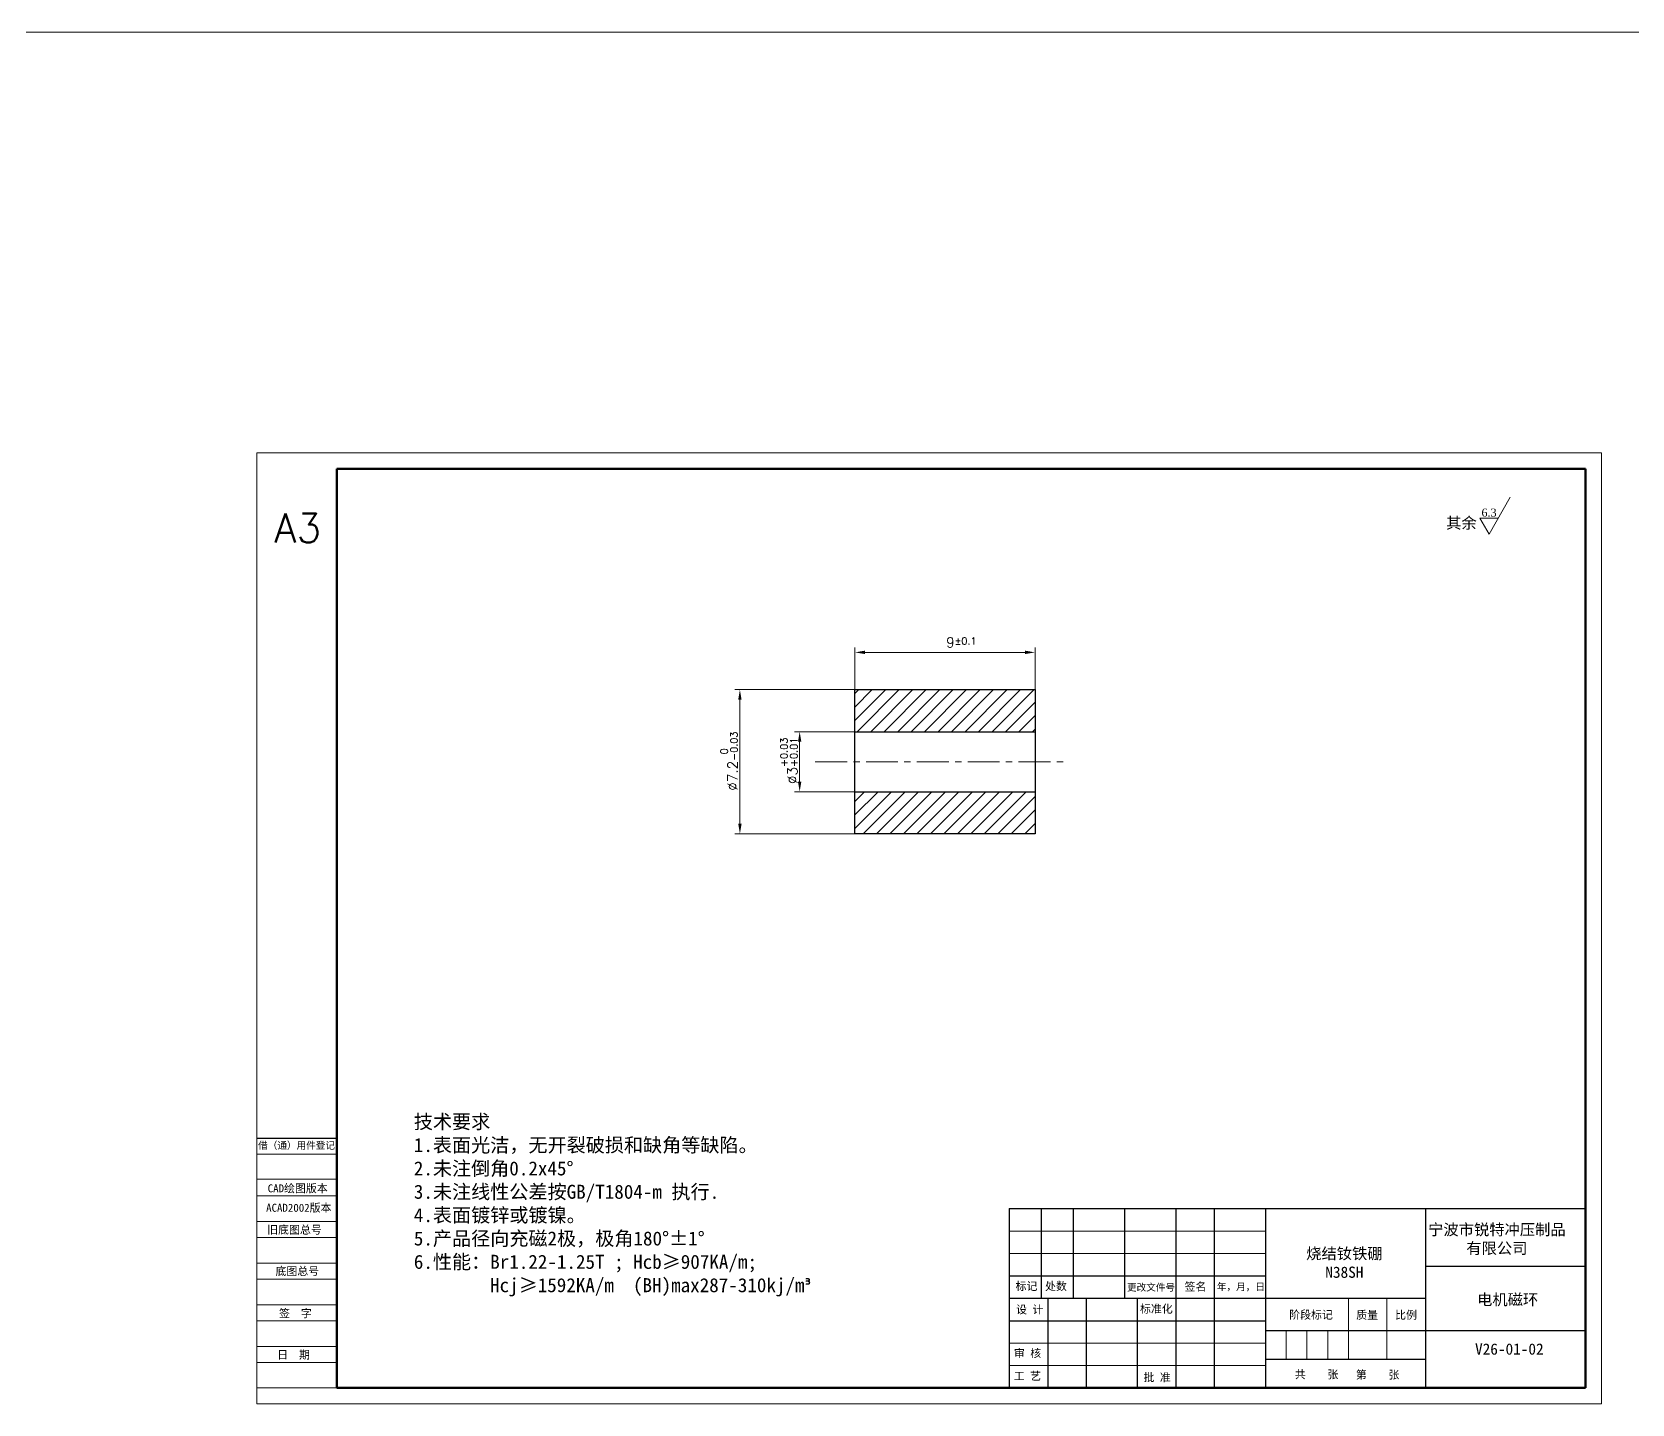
# Model space of a CAD drawing. Header units: millimetres. Extents: x 2517 to 6633, y 792 to 3241.
# Drawn here: x 3324.1 to 3404.1, y 1472.6 to 1541.1 of the extents above; entities that cross this region are included whole.
import ezdxf

# ---------------------------------------------------------------- set-up
doc = ezdxf.new("R2010")
doc.units = ezdxf.units.MM
doc.linetypes.add('CENTER', pattern=[50.8, 31.75, -6.35, 6.35, -6.35])
for name, color, linetype, lineweight in [('中心线', 1, 'CENTER', 9), ('填充', 3, 'Continuous', 9), ('实线', 7, 'Continuous', 25), ('尺寸标注', 2, 'Continuous', 9), ('引导线', 6, 'Continuous', 9), ('文本', 3, 'Continuous', 15), ('粗实线', 9, 'Continuous', 50)]:
    doc.layers.add(name, color=color, linetype=linetype, lineweight=lineweight)
doc.styles.add('st', font='txt.shx')
doc.styles.get("Standard").update_dxf_attribs({"font": 'simfang.ttf'})
doc.dimstyles.new('st0.2', dxfattribs={"dimscale": 0.2, "dimtxt": 2.5, "dimasz": 2.5, "dimexe": 1.25, "dimexo": 0, "dimtad": 1, "dimtoh": 1, "dimdec": 3, "dimdsep": 46, "dimtxsty": 'st', "dimcen": 0, "dimclrd": 256, "dimclre": 256, "dimclrt": 256, "dimadec": 4, "dimazin": 2, "dimtfac": 1, "dimtdec": 3, "dimtmove": 0, "dimatfit": 1, "dimfxl": 1, "dimlwd": -1, "dimlwe": -1, "dimarcsym": 0})

# ---------------------------------------------------------------- blocks, each defined once
blk = doc.blocks.new('*D114')
at = {"layer": 'Defpoints', "color": 0, "ltscale": 0.2, "transparency": 16777216}
for p in [(3365.223, 1506.172), (3362.46, 1503.172), (3365.223, 1503.172)]:
    blk.add_point(p, dxfattribs=at)
at = {"layer": '尺寸标注', "ltscale": 0.2, "transparency": 16777216}
for p, q in [((3365.223, 1506.172), (3362.21, 1506.172)), ((3362.46, 1505.672), (3362.46, 1503.672)), ((3365.223, 1503.172), (3362.21, 1503.172))]:
    blk.add_line(p, q, dxfattribs=at)
for points in [[(3362.376, 1505.672), (3362.543, 1505.672), (3362.46, 1506.172)], [(3362.376, 1503.672), (3362.543, 1503.672), (3362.46, 1503.172)]]:
    blk.add_solid(points, dxfattribs=at)
at = {"layer": '尺寸标注', "ltscale": 0.2, "transparency": 16777216, "insert": (3361.921, 1504.714), "char_height": 0.5, "attachment_point": 5, "rotation": 90, "style": 'st'}
blk.add_mtext('%%c3{}{\\H0.71x;\\C3;\\S+0.03^ +0.01;}', dxfattribs=at)
blk = doc.blocks.new('*D115')
at = {"layer": 'Defpoints', "color": 0, "ltscale": 0.2, "transparency": 16777216}
for p in [(3359.474, 1508.272), (3365.223, 1508.272), (3365.223, 1501.072)]:
    blk.add_point(p, dxfattribs=at)
at = {"layer": '尺寸标注', "ltscale": 0.2, "transparency": 16777216}
for p, q in [((3365.223, 1508.272), (3359.224, 1508.272)), ((3359.474, 1501.572), (3359.474, 1507.772)), ((3365.223, 1501.072), (3359.224, 1501.072))]:
    blk.add_line(p, q, dxfattribs=at)
for points in [[(3359.39, 1507.772), (3359.557, 1507.772), (3359.474, 1508.272)], [(3359.39, 1501.572), (3359.557, 1501.572), (3359.474, 1501.072)]]:
    blk.add_solid(points, dxfattribs=at)
at = {"layer": '尺寸标注', "ltscale": 0.2, "transparency": 16777216, "insert": (3358.935, 1504.699), "char_height": 0.5, "attachment_point": 5, "rotation": 90, "style": 'st'}
blk.add_mtext('%%c7.2{}{\\H0.71x;\\C3;\\S 0^ -0.03;}', dxfattribs=at)
blk = doc.blocks.new('*D116')
at = {"layer": 'Defpoints', "color": 0, "ltscale": 0.2, "transparency": 16777216}
for p in [(3374.223, 1510.135), (3365.223, 1508.272), (3374.223, 1508.272)]:
    blk.add_point(p, dxfattribs=at)
at = {"layer": '尺寸标注', "ltscale": 0.2, "transparency": 16777216}
for p, q in [((3365.223, 1508.272), (3365.223, 1510.385)), ((3365.723, 1510.135), (3373.723, 1510.135)), ((3374.223, 1508.272), (3374.223, 1510.385))]:
    blk.add_line(p, q, dxfattribs=at)
for points in [[(3365.723, 1510.219), (3365.723, 1510.052), (3365.223, 1510.135)], [(3373.723, 1510.219), (3373.723, 1510.052), (3374.223, 1510.135)]]:
    blk.add_solid(points, dxfattribs=at)
at = {"layer": '尺寸标注', "ltscale": 0.2, "transparency": 16777216, "insert": (3370.542, 1510.635), "char_height": 0.5, "attachment_point": 5, "style": 'st'}
blk.add_mtext('9{}{\\A0;{\\H1.5x;}{\\A2;\\H0.71x;\\C3;%%p0.1}}', dxfattribs=at)

msp = doc.modelspace()

# ---------------------------------------------------------------- hatches: boundary and pattern name
at = {"layer": '填充', "ltscale": 0.2}
h = msp.add_hatch(dxfattribs=at)
h.set_pattern_fill('LINE', color=256, scale=0.15, angle=45)
h.set_pattern_definition([(45, (259.7439, 269.59404), (-0.336759605, 0.336759605), [])])
h.paths.add_polyline_path([(3374.223, 1508.2722), (3365.223, 1508.2722), (3365.223, 1506.1722), (3374.223, 1506.1722)])
h.paths.add_polyline_path([(3374.223, 1503.1722), (3365.223, 1503.1722), (3365.223, 1501.0722), (3374.223, 1501.0722)])

# ---------------------------------------------------------------- linework, layer by layer
at = {"layer": '中心线', "ltscale": 0.05}
msp.add_line((3363.2408, 1504.6722), (3375.6263, 1504.6722), dxfattribs=at)
at = {"layer": '实线', "ltscale": 0.2}
for p, q in [((3365.223, 1504.6722), (3365.223, 1508.2722)), ((3365.223, 1508.2722), (3374.223, 1508.2722)), ((3374.223, 1508.2722), (3374.223, 1501.0722)), ((3365.223, 1506.1722), (3374.223, 1506.1722)), ((3365.223, 1501.0722), (3365.223, 1504.6722)), ((3365.223, 1503.1722), (3374.223, 1503.1722)), ((3374.223, 1501.0722), (3365.223, 1501.0722))]:
    msp.add_line(p, q, dxfattribs=at)
at = {"layer": '实线'}
for p, q in [((3335.3321, 1485.8612), (3339.3321, 1485.8612)), ((3339.3321, 1473.3812), (3339.3321, 1482.3412)), ((3339.3321, 1482.3412), (3339.3321, 1473.3812)), ((3372.9321, 1482.3412), (3401.7321, 1482.3412)), ((3372.9351, 1482.3412), (3372.9351, 1473.3812)), ((3374.5351, 1482.3412), (3374.5351, 1477.8612)), ((3376.1351, 1482.3412), (3376.1351, 1477.8612)), ((3378.6951, 1482.3412), (3378.6951, 1477.8612)), ((3381.2551, 1482.3412), (3381.2551, 1473.3812)), ((3383.1751, 1482.3412), (3383.1751, 1473.3812)), ((3385.7351, 1482.3412), (3385.7351, 1473.3812)), ((3393.7321, 1482.3412), (3393.7321, 1473.3812)), ((3393.7321, 1479.4612), (3401.7321, 1479.4612)), ((3372.9321, 1478.9812), (3385.7351, 1478.9812)), ((3372.9321, 1477.8612), (3385.7351, 1477.8612)), ((3374.8551, 1477.8612), (3374.8551, 1473.3812)), ((3376.7751, 1477.8612), (3376.7751, 1473.3812)), ((3379.3351, 1477.8612), (3379.3351, 1473.3812)), ((3385.7351, 1477.8612), (3393.7321, 1477.8612)), ((3372.9321, 1476.7412), (3385.7351, 1476.7412)), ((3385.7351, 1476.2612), (3401.7321, 1476.2612)), ((3385.7351, 1474.8212), (3393.7321, 1474.8212)), ((3372.9321, 1473.3812), (3401.7321, 1473.3812))]:
    msp.add_line(p, q, dxfattribs=at)
at = {"layer": '尺寸标注', "ltscale": 0.2}
msp.add_line((3054.3981, 1541.131), (3645.4033, 1541.131), dxfattribs=at)
at = {"layer": '引导线'}
for p, q in [((3335.3321, 1520.1012), (3402.5321, 1520.1012)), ((3335.3321, 1472.5812), (3335.3321, 1520.1012)), ((3402.5321, 1472.5812), (3402.5321, 1520.1012)), ((3339.3321, 1485.0612), (3335.3321, 1485.0612)), ((3339.3321, 1483.8069), (3335.3321, 1483.8069)), ((3339.3321, 1482.9812), (3335.3321, 1482.9812)), ((3339.3321, 1481.7012), (3335.3321, 1481.7012)), ((3339.3321, 1480.9012), (3335.3321, 1480.9012)), ((3372.9321, 1481.2212), (3385.7351, 1481.2212)), ((3372.9321, 1480.1012), (3385.7351, 1480.1012)), ((3339.3321, 1479.6212), (3335.3321, 1479.6212)), ((3339.3321, 1478.8212), (3335.3321, 1478.8212)), ((3339.3321, 1477.5412), (3335.3321, 1477.5412)), ((3339.3321, 1476.7412), (3335.3321, 1476.7412)), ((3339.3321, 1475.4612), (3335.3321, 1475.4612)), ((3372.9321, 1475.6212), (3385.7351, 1475.6212)), ((3339.3321, 1474.6612), (3335.3321, 1474.6612)), ((3372.9321, 1474.5012), (3385.7351, 1474.5012)), ((3339.3321, 1473.3812), (3335.3321, 1473.3812)), ((3335.3321, 1472.5812), (3402.5321, 1472.5812))]:
    msp.add_line(p, q, dxfattribs=at)
at = {"layer": '文本'}
for p, q in [((3396.91, 1516.0411), (3397.9742, 1517.8843)), ((3397.3756, 1516.8475), (3396.4445, 1516.8475)), ((3396.4445, 1516.8475), (3396.91, 1516.0411))]:
    msp.add_line(p, q, dxfattribs=at)
at = {"layer": '文本', "ltscale": 0.2}
for p, q in [((3389.8921, 1477.8612), (3389.8921, 1474.8212)), ((3391.8121, 1477.8612), (3391.8121, 1474.8212)), ((3386.7721, 1476.2612), (3386.7721, 1474.8212)), ((3387.8121, 1476.2612), (3387.8121, 1474.8212)), ((3388.8521, 1476.2612), (3388.8521, 1474.8212))]:
    msp.add_line(p, q, dxfattribs=at)
at = {"layer": '粗实线'}
for p, q in [((3339.3321, 1473.3812), (3339.3321, 1519.3012)), ((3339.3321, 1519.3012), (3401.7321, 1519.3012)), ((3401.7321, 1473.3812), (3401.7321, 1519.3012)), ((3339.3321, 1473.3812), (3401.7321, 1473.3812))]:
    msp.add_line(p, q, dxfattribs=at)

# ---------------------------------------------------------------- texts
at = {"layer": '实线', "ltscale": 0.2, "insert": (3336.2028, 1517.0701), "char_height": 1.44, "width": 4, "attachment_point": 1, "style": 'st'}
msp.add_mtext('A3', dxfattribs=at)
at = {"layer": '实线', "char_height": 0.56, "attachment_point": 5}
for s, insert, width in [('宁波市锐特冲压制品\\P有限公司', (3397.3036, 1480.7985), 10.108768), ('烧结钕铁硼\\PN38SH', (3389.6829, 1479.628), 6.29936), (' 电机磁环', (3397.6521, 1477.7688), 10.108768), ('V26-01-02', (3397.9266, 1475.3221), 7.3604)]:
    msp.add_mtext(s, dxfattribs=dict(at, insert=insert, width=width))
at = {"layer": '文本'}
for s, insert, char_height, width, attachment_point in [('其余', (3395.5291, 1516.2595), 0.56, 10.108768, 8), ('{\\fTimes New Roman|b0|i0|c0|p18;6.3}', (3396.5339, 1517.3186), 0.4, 2.336, 1), ('技术要求\\P1.表面光洁，无开裂破损和缺角等缺陷。\\P2.未注倒角0.2x45°\\P3.未注线性公差按GB/T1804-m 执行.\\P4.表面镀锌或镀镍。\\P5.产品径向充磁2极，极角180°±1°\\P6.性能：Br1.22-1.25T ; Hcb≥907KA/m;\\P        Hcj≥1592KA/m  (BH)max287-310kj/m{\\fISOCPEUR|b0|i0|c0|p34;³}', (3343.1783, 1482.496), 0.7, 23.880809, 4)]:
    msp.add_mtext(s, dxfattribs=dict(at, insert=insert, char_height=char_height, width=width, attachment_point=attachment_point))
at = {"layer": '文本', "ltscale": 0.2, "attachment_point": 5}
for s, insert, char_height, width in [('借（通）用件登记', (3337.3181, 1485.4782), 0.352, 8.180576), ('CAD绘图版本', (3337.375, 1483.3324), 0.4, 12.127523), ('ACAD2002版本', (3337.4298, 1482.361), 0.4, 9.361523), ('旧底图总号', (3337.2133, 1481.2628), 0.4, 10.590149), ('底图总号', (3337.3563, 1479.1936), 0.4, 2.321856), ('标记', (3373.7936, 1478.4466), 0.4, 2.321856), ('处数', (3375.2688, 1478.4431), 0.4, 2.321856), ('更改文件号', (3380.0203, 1478.3901), 0.352, 5.150107), ('签名', (3382.2387, 1478.4156), 0.4, 2.321856), ('年，月，日', (3384.5095, 1478.4122), 0.352, 2.321856), ('签  字', (3337.2586, 1477.0879), 0.4, 2.321856), ('设 计', (3373.9572, 1477.2756), 0.4, 2.321856), ('标准化', (3380.2875, 1477.312), 0.4, 2.321856), ('阶段标记', (3388.0164, 1477.0152), 0.4, 2.321856), ('质量', (3390.8185, 1477.0059), 0.4, 2.321856), ('比例', (3392.7659, 1477.0059), 0.4, 2.321856), ('日  期', (3337.1693, 1475.0179), 0.4, 2.321856), ('审 核', (3373.8479, 1475.0931), 0.4, 2.321856), ('工 艺', (3373.8415, 1473.9655), 0.4, 2.321856), ('批 准', (3380.3239, 1473.8909), 0.4, 2.321856), ('共    张', (3388.2933, 1474.0341), 0.4, 2.321856), ('第    张', (3391.3439, 1474.0197), 0.4, 2.321856)]:
    msp.add_mtext(s, dxfattribs=dict(at, insert=insert, char_height=char_height, width=width))

# ---------------------------------------------------------------- dimensions: what is measured, and where the dimension line sits
at = {"layer": '尺寸标注', "ltscale": 0.2}
dim = msp.add_linear_dim(base=(3374.223, 1510.1352), p1=(3365.223, 1508.2722), p2=(3374.223, 1508.2722), text='<>{}{\\A0;{\\H1.5x;}{\\A2;\\H0.71x;\\C3;%%p0.1}}', dimstyle='st0.2', override={"dimtp": 0.1, "dimtm": 0.1, "dimtdec": 3, "dimtzin": 8}, dxfattribs=at)
dim.commit()
dim.dimension.update_dxf_attribs({"geometry": '*D116', "text_midpoint": (3370.5418, 1510.1352), "dimtype": 160})
for base, p1, p2, text, override, picture, middle in [((3359.4738, 1508.2722), (3365.223, 1501.0722), (3365.223, 1508.2722), '%%c<>{}{\\H0.71x;\\C3;\\S 0^ -0.03;}', {"dimtp": 0, "dimtm": 0.03, "dimtdec": 3, "dimtzin": 8}, '*D115', (3359.4738, 1504.6989)), ((3362.4598, 1503.1722), (3365.223, 1506.1722), (3365.223, 1503.1722), '%%c<>{}{\\H0.71x;\\C3;\\S+0.03^ +0.01;}', {"dimtp": 0.03, "dimtm": -0.01, "dimtdec": 3, "dimtzin": 8}, '*D114', (3362.4598, 1504.7137))]:
    dim = msp.add_linear_dim(base=base, p1=p1, p2=p2, angle=90, text=text, dimstyle='st0.2', override=override, dxfattribs=at)
    dim.commit()
    dim.dimension.update_dxf_attribs({"geometry": picture, "text_midpoint": middle, "dimtype": 160})

doc.saveas('drawing.dxf')
